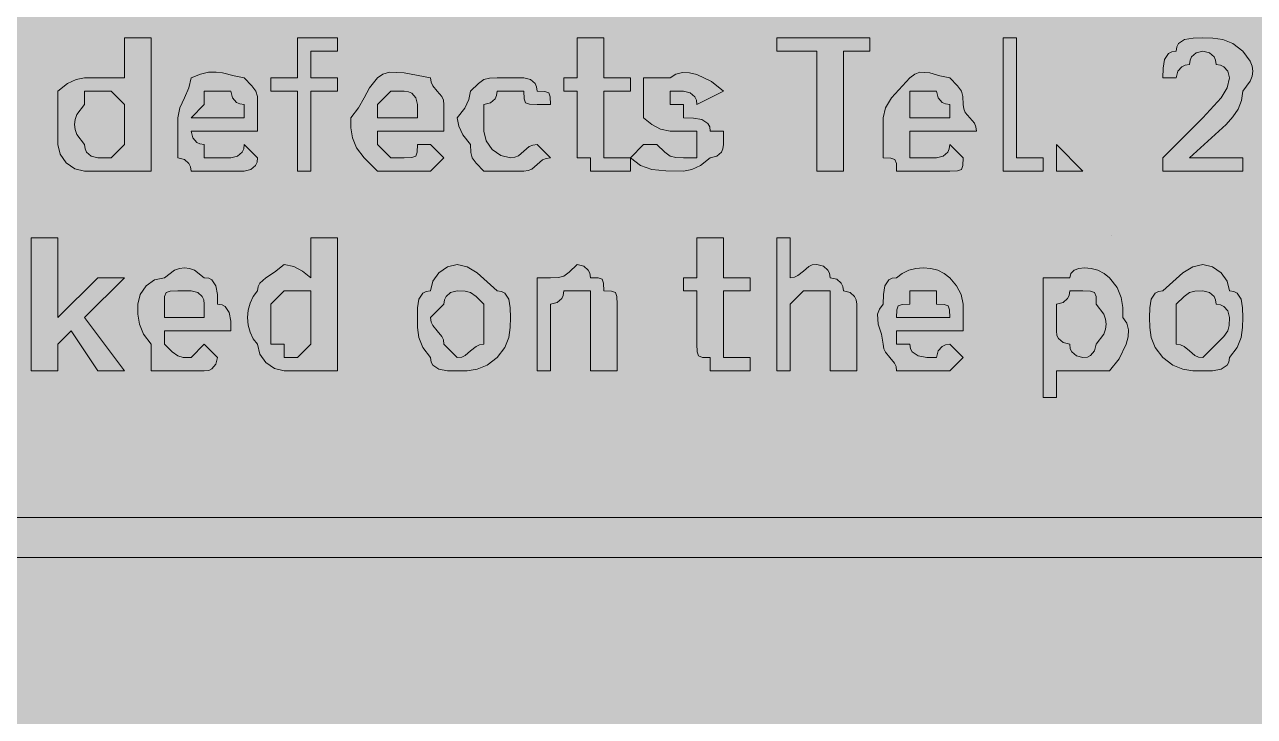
# Model space of a CAD drawing. Header units: metres. Extents: x 10 to 558, y 12 to 259.
# Drawn here: x 253.9 to 364.8, y 135.4 to 197.8 of the extents above; entities that cross this region are included whole.
import ezdxf

# ---------------------------------------------------------------- set-up
doc = ezdxf.new("R2010")
doc.units = ezdxf.units.M
for name, color, linetype, true_color in [('FILL_BLUE_0000FF', 7, 'Continuous', 0x0000ff), ('FILL_WHITE_FFFFFF', 7, 'Continuous', 0xffffff), ('STROKE_WHITE_FFFFFF', 7, 'Continuous', 0xffffff)]:
    doc.layers.add(name, color=color, linetype=linetype, true_color=true_color)

msp = doc.modelspace()

# ---------------------------------------------------------------- hatches: boundary and pattern name
at = {"layer": 'FILL_BLUE_0000FF', "true_color": 0x0000ff}
h = msp.add_hatch(color=7, dxfattribs=at)
h.dxf.hatch_style = 1
h.paths.add_polyline_path([(552.54, 258.94), (553.8, 258.81), (554.83, 258.45), (555.75, 257.76), (557.14, 256.15), (557.56, 255.44), (557.85, 254.76), (558.11, 253.37), (558.15, 251.76), (558.15, 18.96), (558.15, 15.36), (557.75, 15.31), (557.44, 15.15), (556.95, 14.61), (556.46, 13.84), (555.75, 12.96), (554.83, 12.27), (553.8, 11.91), (552.54, 11.78), (550.95, 11.76), (16.95, 11.76), (13.35, 11.76), (12.6, 12.36), (11.83, 12.77), (10.95, 12.96), (10.26, 14.57), (9.9, 15.96), (9.77, 17.35), (9.75, 18.96), (9.75, 251.76), (9.75, 255.36), (10.35, 256.11), (10.76, 256.88), (10.95, 257.76), (11.83, 257.95), (12.6, 258.36), (13.35, 258.96), (16.95, 258.96), (550.95, 258.96), (552.54, 258.94)])
at = {"layer": 'FILL_WHITE_FFFFFF', "true_color": 0xffffff}
h = msp.add_hatch(color=7, dxfattribs=at)
h.dxf.hatch_style = 1
h.paths.add_polyline_path([(260.55, 184.56), (259.35, 184.56), (258.47, 184.77), (257.7, 185.31), (257.16, 186.08), (256.95, 186.96), (256.95, 190.56), (256.95, 191.76), (257.83, 192.45), (258.6, 192.81), (259.35, 192.96), (262.95, 192.96), (262.95, 196.56), (265.35, 196.56), (265.35, 184.56), (262.95, 184.56), (261.75, 184.56), (260.55, 184.56)])
h.paths.add_polyline_path([(262.95, 188.16), (262.95, 189.36), (262.95, 190.56), (261.75, 191.76), (259.35, 191.76), (259.35, 190.56), (258.67, 189.66), (258.51, 189.21), (258.45, 188.76), (258.51, 188.31), (258.67, 187.86), (259.35, 186.96), (259.4, 186.56), (259.54, 186.27), (259.95, 185.91), (260.55, 185.76), (261.75, 185.76), (262.95, 186.96), (262.95, 188.16)], flags=16)
h = msp.add_hatch(color=7, dxfattribs=at)
h.dxf.hatch_style = 1
h.paths.add_polyline_path([(279.75, 184.56), (278.55, 184.56), (278.55, 191.76), (276.15, 191.76), (276.15, 192.96), (278.55, 192.96), (278.55, 195.36), (278.55, 196.56), (279.75, 196.56), (280.95, 196.56), (282.15, 196.56), (282.15, 195.36), (280.95, 195.36), (279.75, 195.36), (279.75, 194.16), (279.75, 192.96), (282.15, 192.96), (282.15, 191.76), (279.75, 191.76), (279.75, 184.56)])
h = msp.add_hatch(color=7, dxfattribs=at)
h.dxf.hatch_style = 1
h.paths.add_polyline_path([(306.15, 185.76), (307.35, 185.76), (308.55, 185.76), (308.55, 184.56), (304.95, 184.56), (304.95, 185.76), (303.75, 185.76), (303.75, 191.76), (302.55, 191.76), (302.55, 192.96), (303.75, 192.96), (303.75, 196.56), (306.15, 196.56), (306.15, 192.96), (308.55, 192.96), (308.55, 191.76), (306.15, 191.76), (306.15, 186.96), (306.15, 185.76)])
h = msp.add_hatch(color=7, dxfattribs=at)
h.dxf.hatch_style = 1
h.paths.add_polyline_path([(330.15, 195.36), (327.75, 195.36), (327.75, 184.56), (325.35, 184.56), (325.35, 195.36), (321.75, 195.36), (321.75, 196.56), (330.15, 196.56), (330.15, 195.36)])
h = msp.add_hatch(color=7, dxfattribs=at)
h.dxf.hatch_style = 1
h.paths.add_polyline_path([(342.15, 196.56), (343.35, 196.56), (343.35, 186.96), (343.35, 185.76), (344.55, 185.76), (345.75, 185.76), (345.75, 184.56), (344.55, 184.56), (343.35, 184.56), (342.15, 184.56), (342.15, 185.76), (342.15, 196.56)])
h = msp.add_hatch(color=7, dxfattribs=at)
h.dxf.hatch_style = 1
h.paths.add_polyline_path([(356.55, 192.96), (356.57, 193.84), (356.7, 194.61), (357.06, 195.15), (357.35, 195.31), (357.75, 195.36), (357.8, 195.76), (357.96, 196.05), (358.5, 196.41), (359.27, 196.54), (360.15, 196.56), (361.05, 196.54), (361.95, 196.41), (362.85, 196.05), (363.75, 195.36), (364.42, 194.46), (364.59, 194.01), (364.65, 193.56), (364.59, 193.11), (364.42, 192.66), (363.75, 191.76), (363.64, 190.91), (363.34, 190.15), (362.86, 189.44), (362.25, 188.76), (358.95, 185.76), (363.75, 185.76), (363.75, 184.56), (356.55, 184.56), (356.55, 185.76), (360.15, 189.36), (361.8, 191.16), (362.34, 192.06), (362.55, 192.96), (362.4, 193.56), (362.04, 193.97), (361.75, 194.11), (361.35, 194.16), (361.3, 194.56), (361.16, 194.85), (360.75, 195.21), (360.15, 195.36), (359.55, 195.21), (359.14, 194.85), (359, 194.56), (358.95, 194.16), (358.55, 194.11), (358.26, 193.97), (357.9, 193.56), (357.75, 192.96), (356.55, 192.96)])
h = msp.add_hatch(color=7, dxfattribs=at)
h.dxf.hatch_style = 1
h.paths.add_polyline_path([(268.9, 184.96), (268.76, 185.25), (268.35, 185.61), (267.75, 185.76), (267.75, 189.36), (267.94, 190.26), (268.35, 191.16), (268.76, 192.06), (268.95, 192.96), (269.8, 193.3), (270.54, 193.47), (271.21, 193.49), (271.8, 193.41), (272.83, 193.13), (273.75, 192.96), (274.44, 192.25), (274.8, 191.76), (274.93, 191.27), (274.95, 190.56), (274.95, 188.16), (268.95, 188.16), (269.1, 187.56), (269.46, 187.15), (269.75, 187.01), (270.15, 186.96), (270.15, 185.76), (272.55, 185.76), (273.15, 185.91), (273.56, 186.27), (273.7, 186.56), (273.75, 186.96), (274.95, 185.76), (274.9, 185.36), (274.76, 185.07), (274.35, 184.71), (273.75, 184.56), (271.35, 184.56), (268.95, 184.56), (268.9, 184.96)])
h.paths.add_polyline_path([(273.75, 190.56), (273.35, 190.61), (273.06, 190.75), (272.7, 191.16), (272.55, 191.76), (270.15, 191.76), (270.15, 190.56), (268.95, 189.36), (273.75, 189.36), (273.75, 190.56)], flags=16)
h = msp.add_hatch(color=7, dxfattribs=at)
h.dxf.hatch_style = 1
h.paths.add_polyline_path([(284.55, 185.76), (283.86, 186.66), (283.5, 187.56), (283.37, 188.46), (283.35, 189.36), (284.06, 190.26), (284.55, 191.16), (285.04, 192.06), (285.75, 192.96), (286.25, 193.3), (286.84, 193.47), (288.15, 193.41), (290.55, 192.96), (290.6, 192.56), (290.74, 192.25), (291.15, 191.76), (291.56, 191.27), (291.7, 190.96), (291.75, 190.56), (291.75, 188.16), (285.75, 188.16), (285.75, 186.96), (286.95, 185.76), (288.15, 185.76), (288.84, 185.78), (289.2, 185.91), (289.33, 186.27), (289.35, 186.96), (290.55, 186.96), (291.75, 185.76), (290.55, 184.56), (286.95, 184.56), (285.75, 184.56), (284.55, 185.76)])
h.paths.add_polyline_path([(289.35, 190.56), (289.2, 191.16), (288.84, 191.57), (288.55, 191.71), (288.15, 191.76), (286.95, 191.76), (285.75, 190.56), (285.75, 189.36), (289.35, 189.36), (289.35, 190.56)], flags=16)
h = msp.add_hatch(color=7, dxfattribs=at)
h.dxf.hatch_style = 1
h.paths.add_polyline_path([(298.15, 185.81), (298.46, 185.95), (298.95, 186.36), (299.44, 186.77), (299.75, 186.91), (300.15, 186.96), (301.35, 185.76), (300.95, 185.71), (300.64, 185.57), (300.15, 185.16), (299.66, 184.75), (299.35, 184.61), (298.95, 184.56), (297.75, 184.56), (295.35, 184.56), (294.66, 185.27), (294.3, 185.76), (294.17, 186.25), (294.15, 186.96), (293.46, 187.84), (293.1, 188.61), (292.95, 189.36), (293.64, 190.24), (294, 191.01), (294.15, 191.76), (294.86, 192.45), (295.35, 192.81), (295.84, 192.94), (296.55, 192.96), (298.95, 192.96), (299.55, 192.81), (299.96, 192.45), (300.1, 192.16), (300.15, 191.76), (300.84, 191.74), (301.2, 191.61), (301.33, 191.25), (301.35, 190.56), (300.15, 190.56), (299.46, 190.58), (299.1, 190.71), (298.97, 191.07), (298.95, 191.76), (296.55, 191.76), (296.5, 191.36), (296.36, 191.07), (295.95, 190.71), (295.35, 190.56), (295.35, 188.16), (295.56, 187.28), (296.1, 186.51), (296.87, 185.97), (297.75, 185.76), (298.15, 185.81)])
h = msp.add_hatch(color=7, dxfattribs=at)
h.dxf.hatch_style = 1
h.paths.add_polyline_path([(313.35, 190.56), (313.35, 189.36), (314.23, 189.34), (315, 189.21), (315.54, 188.85), (315.7, 188.56), (315.75, 188.16), (316.95, 188.16), (316.95, 186.96), (316.9, 186.56), (316.76, 186.27), (316.35, 185.91), (315.75, 185.76), (314.87, 185.07), (314.1, 184.71), (313.35, 184.56), (311.76, 184.58), (310.5, 184.71), (309.47, 185.07), (308.55, 185.76), (309.75, 186.96), (310.95, 186.96), (311.66, 186.27), (312.15, 185.91), (312.64, 185.78), (313.35, 185.76), (314.55, 185.76), (314.55, 186.96), (314.55, 188.16), (313.35, 188.16), (312.15, 188.16), (311.27, 188.35), (310.5, 188.76), (309.75, 189.36), (309.75, 190.56), (309.75, 192.96), (312.15, 192.96), (312.65, 193.3), (313.24, 193.45), (313.88, 193.42), (314.55, 193.26), (315.86, 192.62), (316.95, 191.76), (314.55, 190.56), (314.5, 190.96), (314.36, 191.25), (313.95, 191.61), (313.35, 191.76), (312.15, 191.76), (312.15, 190.56), (313.35, 190.56)])
h = msp.add_hatch(color=7, dxfattribs=at)
h.dxf.hatch_style = 1
h.paths.add_polyline_path([(332.53, 185.25), (332.4, 185.61), (332.04, 185.74), (331.35, 185.76), (331.35, 189.36), (331.56, 190.26), (332.1, 191.16), (333.75, 192.96), (334.2, 193.3), (334.65, 193.47), (335.55, 193.41), (336.45, 193.13), (337.35, 192.96), (338.04, 192.25), (338.4, 191.76), (338.53, 191.27), (338.55, 190.56), (338.6, 190.16), (338.74, 189.85), (339.15, 189.36), (339.56, 188.87), (339.7, 188.56), (339.75, 188.16), (333.75, 188.16), (333.75, 186.96), (333.75, 185.76), (336.15, 185.76), (336.75, 185.91), (337.16, 186.27), (337.3, 186.56), (337.35, 186.96), (338.55, 185.76), (338.53, 185.07), (338.4, 184.71), (338.04, 184.58), (337.35, 184.56), (334.95, 184.56), (332.55, 184.56), (332.53, 185.25)])
h.paths.add_polyline_path([(337.35, 190.56), (336.95, 190.61), (336.66, 190.75), (336.3, 191.16), (336.15, 191.76), (333.75, 191.76), (333.75, 190.56), (333.75, 189.36), (337.35, 189.36), (337.35, 190.56)], flags=16)
h = msp.add_hatch(color=7, dxfattribs=at)
h.dxf.hatch_style = 1
h.paths.add_polyline_path([(346.95, 186.96), (349.35, 184.56), (346.95, 184.56), (346.95, 186.96)])
h = msp.add_hatch(color=7, dxfattribs=at)
h.dxf.hatch_style = 1
h.paths.add_polyline_path([(260.55, 174.96), (262.95, 174.96), (259.35, 171.36), (262.95, 166.56), (260.55, 166.56), (258.15, 170.16), (256.95, 168.96), (256.95, 166.56), (254.55, 166.56), (254.55, 178.56), (256.95, 178.56), (256.95, 171.36), (260.55, 174.96)])
h = msp.add_hatch(color=7, dxfattribs=at)
h.dxf.hatch_style = 1
h.paths.add_polyline_path([(276.47, 166.77), (275.7, 167.31), (275.16, 168.08), (274.95, 168.96), (274.56, 169.46), (274.27, 170.05), (274.11, 170.69), (274.05, 171.36), (274.11, 172.03), (274.27, 172.67), (274.56, 173.26), (274.95, 173.76), (275, 174.16), (275.16, 174.47), (275.7, 174.96), (276.47, 175.45), (277.35, 176.16), (278.23, 175.97), (279, 175.56), (279.75, 174.96), (279.75, 178.56), (282.15, 178.56), (282.15, 166.56), (279.75, 166.56), (278.55, 166.56), (277.35, 166.56), (276.47, 166.77)])
h.paths.add_polyline_path([(279.75, 170.16), (279.75, 172.56), (279.75, 173.76), (278.55, 173.76), (277.35, 173.76), (276.15, 172.56), (276.15, 168.96), (277.35, 168.96), (277.35, 167.76), (278.55, 167.76), (279.75, 168.96), (279.75, 170.16)], flags=16)
h = msp.add_hatch(color=7, dxfattribs=at)
h.dxf.hatch_style = 1
h.paths.add_polyline_path([(316.95, 167.76), (318.15, 167.76), (319.35, 167.76), (319.35, 166.56), (315.75, 166.56), (315.75, 167.76), (315.06, 167.78), (314.7, 167.91), (314.57, 168.27), (314.55, 168.96), (314.55, 173.76), (313.35, 173.76), (313.35, 174.96), (314.55, 174.96), (314.55, 178.56), (316.95, 178.56), (316.95, 174.96), (319.35, 174.96), (319.35, 173.76), (316.95, 173.76), (316.95, 168.96), (316.95, 167.76)])
h = msp.add_hatch(color=7, dxfattribs=at)
h.dxf.hatch_style = 1
h.paths.add_polyline_path([(326.55, 173.76), (325.35, 173.76), (324.15, 173.76), (322.95, 172.56), (322.95, 166.56), (321.75, 166.56), (321.75, 178.56), (322.95, 178.56), (322.95, 174.96), (323.35, 175.01), (323.66, 175.15), (324.15, 175.56), (324.64, 175.97), (324.95, 176.11), (325.35, 176.16), (325.95, 176.01), (326.36, 175.65), (326.5, 175.36), (326.55, 174.96), (327.15, 174.81), (327.56, 174.45), (327.7, 174.16), (327.75, 173.76), (328.35, 173.61), (328.76, 173.25), (328.9, 172.96), (328.95, 172.56), (328.95, 166.56), (326.55, 166.56), (326.55, 172.56), (326.55, 173.76)])
h = msp.add_hatch(color=7, dxfattribs=at)
h.dxf.hatch_style = 1
h.paths.add_polyline_path([(265.35, 168.96), (264.66, 169.86), (264.3, 170.76), (264.17, 171.66), (264.15, 172.56), (264.36, 173.44), (264.9, 174.21), (265.67, 174.75), (266.55, 174.96), (267.45, 175.63), (267.9, 175.8), (268.35, 175.86), (268.8, 175.8), (269.25, 175.63), (270.15, 174.96), (270.55, 174.91), (270.84, 174.75), (271.2, 174.21), (271.33, 173.44), (271.35, 172.56), (271.75, 172.51), (272.04, 172.35), (272.4, 171.81), (272.53, 171.04), (272.55, 170.16), (266.55, 170.16), (266.55, 168.96), (267.26, 168.27), (267.75, 167.91), (268.24, 167.78), (268.95, 167.76), (270.15, 168.96), (271.35, 167.76), (271.2, 167.16), (270.84, 166.75), (270.55, 166.61), (270.15, 166.56), (267.75, 166.56), (265.35, 166.56), (265.35, 168.96)])
h.paths.add_polyline_path([(270.15, 172.56), (270.1, 172.96), (269.96, 173.25), (269.55, 173.61), (268.95, 173.76), (267.75, 173.76), (267.06, 173.74), (266.7, 173.61), (266.57, 173.25), (266.55, 172.56), (266.55, 171.36), (270.15, 171.36), (270.15, 172.56)], flags=16)
h = msp.add_hatch(color=7, dxfattribs=at)
h.dxf.hatch_style = 1
h.paths.add_polyline_path([(289.5, 173.01), (289.86, 173.55), (290.15, 173.71), (290.55, 173.76), (290.76, 174.64), (291.3, 175.41), (292.07, 175.95), (292.95, 176.16), (293.85, 175.95), (294.75, 175.41), (296.55, 173.76), (296.95, 173.71), (297.24, 173.55), (297.6, 173.01), (297.73, 172.24), (297.75, 171.36), (297.73, 170.46), (297.6, 169.56), (297.24, 168.66), (296.55, 167.76), (295.65, 167.07), (294.75, 166.71), (293.85, 166.58), (292.95, 166.56), (292.07, 166.58), (291.3, 166.71), (290.76, 167.07), (290.6, 167.36), (290.55, 167.76), (289.86, 168.66), (289.5, 169.56), (289.37, 170.46), (289.35, 171.36), (289.37, 172.24), (289.5, 173.01)])
h.paths.add_polyline_path([(291.94, 173.25), (291.8, 172.96), (291.75, 172.56), (290.55, 171.36), (290.6, 170.96), (290.74, 170.65), (291.15, 170.16), (291.56, 169.67), (291.7, 169.36), (291.75, 168.96), (292.95, 167.76), (293.35, 167.81), (293.66, 167.95), (294.15, 168.36), (294.64, 168.77), (294.95, 168.91), (295.35, 168.96), (295.35, 171.36), (295.35, 172.56), (294.64, 173.25), (294.15, 173.61), (293.66, 173.74), (292.95, 173.76), (292.35, 173.61), (291.94, 173.25)], flags=16)
h = msp.add_hatch(color=7, dxfattribs=at)
h.dxf.hatch_style = 1
h.paths.add_polyline_path([(302.55, 173.76), (302.5, 173.36), (302.36, 173.07), (301.95, 172.71), (301.35, 172.56), (301.35, 166.56), (300.15, 166.56), (300.15, 174.96), (301.35, 174.96), (302.06, 174.98), (302.55, 175.11), (303.04, 175.47), (303.75, 176.16), (304.35, 176.01), (304.76, 175.65), (304.9, 175.36), (304.95, 174.96), (305.64, 174.94), (306, 174.81), (306.13, 174.45), (306.15, 173.76), (306.84, 173.74), (307.2, 173.61), (307.33, 173.25), (307.35, 172.56), (307.35, 166.56), (304.95, 166.56), (304.95, 172.56), (304.95, 173.76), (303.75, 173.76), (302.55, 173.76)])
h = msp.add_hatch(color=7, dxfattribs=at)
h.dxf.hatch_style = 1
h.paths.add_polyline_path([(332.5, 166.96), (332.36, 167.27), (331.95, 167.76), (331.54, 168.25), (331.4, 168.56), (331.35, 168.96), (331.18, 169.86), (330.9, 170.76), (330.84, 171.66), (331.01, 172.11), (331.35, 172.56), (331.37, 173.44), (331.5, 174.21), (331.86, 174.75), (332.15, 174.91), (332.55, 174.96), (333.05, 175.35), (333.64, 175.63), (334.28, 175.8), (334.95, 175.86), (335.62, 175.8), (336.26, 175.63), (336.85, 175.35), (337.35, 174.96), (337.95, 174.21), (338.36, 173.44), (338.55, 172.56), (338.55, 170.16), (332.55, 170.16), (332.55, 168.96), (333.75, 168.96), (333.8, 168.56), (333.96, 168.27), (334.5, 167.91), (335.27, 167.78), (336.15, 167.76), (336.3, 168.36), (336.66, 168.77), (336.95, 168.91), (337.35, 168.96), (338.55, 167.76), (337.35, 166.56), (333.75, 166.56), (332.55, 166.56), (332.5, 166.96)])
h.paths.add_polyline_path([(337.33, 172.05), (337.2, 172.41), (336.84, 172.54), (336.15, 172.56), (336.15, 173.76), (333.75, 173.76), (333.75, 172.56), (333.06, 172.54), (332.7, 172.41), (332.57, 172.05), (332.55, 171.36), (337.35, 171.36), (337.33, 172.05)], flags=16)
h = msp.add_hatch(color=7, dxfattribs=at)
h.dxf.hatch_style = 1
h.paths.add_polyline_path([(348.54, 175.63), (348.97, 175.8), (349.5, 175.86), (350.08, 175.8), (350.68, 175.63), (351.25, 175.35), (351.75, 174.96), (352.44, 174.06), (352.8, 173.16), (352.93, 172.26), (352.95, 171.36), (353.29, 170.86), (353.44, 170.27), (353.41, 169.63), (353.25, 168.96), (352.61, 167.65), (351.75, 166.56), (349.35, 166.56), (348.15, 166.56), (346.95, 166.56), (346.95, 164.16), (345.75, 164.16), (345.75, 174.96), (346.95, 174.96), (348.15, 174.96), (348.26, 175.35), (348.54, 175.63)])
h.paths.add_polyline_path([(347.96, 173.07), (347.55, 172.71), (346.95, 172.56), (346.95, 171.36), (346.95, 170.16), (347, 169.76), (347.14, 169.47), (347.55, 169.11), (348.15, 168.96), (348.2, 168.56), (348.34, 168.27), (348.75, 167.91), (349.35, 167.76), (349.75, 167.81), (350.04, 167.95), (350.4, 168.36), (350.55, 168.96), (351.22, 169.86), (351.39, 170.31), (351.45, 170.76), (351.39, 171.21), (351.22, 171.66), (350.55, 172.56), (350.53, 173.25), (350.4, 173.61), (350.04, 173.74), (349.35, 173.76), (348.15, 173.76), (348.1, 173.36), (347.96, 173.07)], flags=16)
h = msp.add_hatch(color=7, dxfattribs=at)
h.dxf.hatch_style = 1
h.paths.add_polyline_path([(355.5, 173.01), (355.86, 173.55), (356.15, 173.71), (356.55, 173.76), (358.35, 175.41), (359.25, 175.95), (360.15, 176.16), (361.03, 175.95), (361.8, 175.41), (362.34, 174.64), (362.55, 173.76), (362.95, 173.71), (363.24, 173.55), (363.6, 173.01), (363.73, 172.24), (363.75, 171.36), (363.73, 170.46), (363.6, 169.56), (363.24, 168.66), (362.55, 167.76), (362.5, 167.36), (362.34, 167.07), (361.8, 166.71), (361.03, 166.58), (360.15, 166.56), (359.25, 166.58), (358.35, 166.71), (357.45, 167.07), (356.55, 167.76), (355.86, 168.66), (355.5, 169.56), (355.37, 170.46), (355.35, 171.36), (355.37, 172.24), (355.5, 173.01)])
h.paths.add_polyline_path([(358.95, 173.61), (358.46, 173.25), (357.75, 172.56), (357.75, 171.36), (357.75, 168.96), (358.15, 168.91), (358.46, 168.77), (358.95, 168.36), (359.44, 167.95), (359.75, 167.81), (360.15, 167.76), (361.35, 168.96), (362.04, 169.67), (362.4, 170.16), (362.53, 170.65), (362.55, 171.36), (362.4, 171.96), (362.04, 172.37), (361.75, 172.51), (361.35, 172.56), (361.3, 172.96), (361.16, 173.25), (360.75, 173.61), (360.15, 173.76), (359.44, 173.74), (358.95, 173.61)], flags=16)
h = msp.add_hatch(color=7, dxfattribs=at)
h.dxf.hatch_style = 1
h.paths.add_polyline_path([(490.95, 158.16), (498.15, 158.16), (505.35, 152.16), (498.15, 144.96), (490.95, 144.96), (495.75, 149.76), (62.55, 149.76), (62.55, 153.36), (495.75, 153.36), (490.95, 158.16)])

# ---------------------------------------------------------------- linework, layer by layer
at = {"layer": 'FILL_WHITE_FFFFFF', "lineweight": 0, "true_color": 0xffffff}
for points in [[(260.55, 184.56), (259.35, 184.56), (258.47, 184.77), (257.7, 185.31), (257.16, 186.08), (256.95, 186.96), (256.95, 190.56), (256.95, 191.76), (257.83, 192.45), (258.6, 192.81), (259.35, 192.96), (262.95, 192.96), (262.95, 196.56), (265.35, 196.56), (265.35, 184.56), (262.95, 184.56), (261.75, 184.56)], [(279.75, 184.56), (278.55, 184.56), (278.55, 191.76), (276.15, 191.76), (276.15, 192.96), (278.55, 192.96), (278.55, 195.36), (278.55, 196.56), (279.75, 196.56), (280.95, 196.56), (282.15, 196.56), (282.15, 195.36), (280.95, 195.36), (279.75, 195.36), (279.75, 194.16), (279.75, 192.96), (282.15, 192.96), (282.15, 191.76), (279.75, 191.76)], [(306.15, 185.76), (307.35, 185.76), (308.55, 185.76), (308.55, 184.56), (304.95, 184.56), (304.95, 185.76), (303.75, 185.76), (303.75, 191.76), (302.55, 191.76), (302.55, 192.96), (303.75, 192.96), (303.75, 196.56), (306.15, 196.56), (306.15, 192.96), (308.55, 192.96), (308.55, 191.76), (306.15, 191.76), (306.15, 186.96)], [(330.15, 195.36), (327.75, 195.36), (327.75, 184.56), (325.35, 184.56), (325.35, 195.36), (321.75, 195.36), (321.75, 196.56), (330.15, 196.56)], [(342.15, 196.56), (343.35, 196.56), (343.35, 186.96), (343.35, 185.76), (344.55, 185.76), (345.75, 185.76), (345.75, 184.56), (344.55, 184.56), (343.35, 184.56), (342.15, 184.56), (342.15, 185.76)], [(356.55, 192.96), (356.57, 193.84), (356.7, 194.61), (357.06, 195.15), (357.35, 195.31), (357.75, 195.36), (357.8, 195.76), (357.96, 196.05), (358.5, 196.41), (359.27, 196.54), (360.15, 196.56), (361.05, 196.54), (361.95, 196.41), (362.85, 196.05), (363.75, 195.36), (364.42, 194.46), (364.59, 194.01), (364.65, 193.56), (364.59, 193.11), (364.42, 192.66), (363.75, 191.76), (363.64, 190.91), (363.34, 190.15), (362.86, 189.44), (362.25, 188.76), (358.95, 185.76), (363.75, 185.76), (363.75, 184.56), (356.55, 184.56), (356.55, 185.76), (360.15, 189.36), (361.8, 191.16), (362.34, 192.06), (362.55, 192.96), (362.4, 193.56), (362.04, 193.97), (361.75, 194.11), (361.35, 194.16), (361.3, 194.56), (361.16, 194.85), (360.75, 195.21), (360.15, 195.36), (359.55, 195.21), (359.14, 194.85), (359, 194.56), (358.95, 194.16), (358.55, 194.11), (358.26, 193.97), (357.9, 193.56), (357.75, 192.96)], [(268.9, 184.96), (268.76, 185.25), (268.35, 185.61), (267.75, 185.76), (267.75, 189.36), (267.94, 190.26), (268.35, 191.16), (268.76, 192.06), (268.95, 192.96), (269.8, 193.3), (270.54, 193.47), (271.21, 193.49), (271.8, 193.41), (272.83, 193.13), (273.75, 192.96), (274.44, 192.25), (274.8, 191.76), (274.93, 191.27), (274.95, 190.56), (274.95, 188.16), (268.95, 188.16), (269.1, 187.56), (269.46, 187.15), (269.75, 187.01), (270.15, 186.96), (270.15, 185.76), (272.55, 185.76), (273.15, 185.91), (273.56, 186.27), (273.7, 186.56), (273.75, 186.96), (274.95, 185.76), (274.9, 185.36), (274.76, 185.07), (274.35, 184.71), (273.75, 184.56), (271.35, 184.56), (268.95, 184.56)], [(284.55, 185.76), (283.86, 186.66), (283.5, 187.56), (283.37, 188.46), (283.35, 189.36), (284.06, 190.26), (284.55, 191.16), (285.04, 192.06), (285.75, 192.96), (286.25, 193.3), (286.84, 193.47), (288.15, 193.41), (290.55, 192.96), (290.6, 192.56), (290.74, 192.25), (291.15, 191.76), (291.56, 191.27), (291.7, 190.96), (291.75, 190.56), (291.75, 188.16), (285.75, 188.16), (285.75, 186.96), (286.95, 185.76), (288.15, 185.76), (288.84, 185.78), (289.2, 185.91), (289.33, 186.27), (289.35, 186.96), (290.55, 186.96), (291.75, 185.76), (290.55, 184.56), (286.95, 184.56), (285.75, 184.56)], [(298.15, 185.81), (298.46, 185.95), (298.95, 186.36), (299.44, 186.77), (299.75, 186.91), (300.15, 186.96), (301.35, 185.76), (300.95, 185.71), (300.64, 185.57), (300.15, 185.16), (299.66, 184.75), (299.35, 184.61), (298.95, 184.56), (297.75, 184.56), (295.35, 184.56), (294.66, 185.27), (294.3, 185.76), (294.17, 186.25), (294.15, 186.96), (293.46, 187.84), (293.1, 188.61), (292.95, 189.36), (293.64, 190.24), (294, 191.01), (294.15, 191.76), (294.86, 192.45), (295.35, 192.81), (295.84, 192.94), (296.55, 192.96), (298.95, 192.96), (299.55, 192.81), (299.96, 192.45), (300.1, 192.16), (300.15, 191.76), (300.84, 191.74), (301.2, 191.61), (301.33, 191.25), (301.35, 190.56), (300.15, 190.56), (299.46, 190.58), (299.1, 190.71), (298.97, 191.07), (298.95, 191.76), (296.55, 191.76), (296.5, 191.36), (296.36, 191.07), (295.95, 190.71), (295.35, 190.56), (295.35, 188.16), (295.56, 187.28), (296.1, 186.51), (296.87, 185.97), (297.75, 185.76)], [(313.35, 190.56), (313.35, 189.36), (314.23, 189.34), (315, 189.21), (315.54, 188.85), (315.7, 188.56), (315.75, 188.16), (316.95, 188.16), (316.95, 186.96), (316.9, 186.56), (316.76, 186.27), (316.35, 185.91), (315.75, 185.76), (314.87, 185.07), (314.1, 184.71), (313.35, 184.56), (311.76, 184.58), (310.5, 184.71), (309.47, 185.07), (308.55, 185.76), (309.75, 186.96), (310.95, 186.96), (311.66, 186.27), (312.15, 185.91), (312.64, 185.78), (313.35, 185.76), (314.55, 185.76), (314.55, 186.96), (314.55, 188.16), (313.35, 188.16), (312.15, 188.16), (311.27, 188.35), (310.5, 188.76), (309.75, 189.36), (309.75, 190.56), (309.75, 192.96), (312.15, 192.96), (312.65, 193.3), (313.24, 193.45), (313.88, 193.42), (314.55, 193.26), (315.86, 192.62), (316.95, 191.76), (314.55, 190.56), (314.5, 190.96), (314.36, 191.25), (313.95, 191.61), (313.35, 191.76), (312.15, 191.76), (312.15, 190.56)], [(332.53, 185.25), (332.4, 185.61), (332.04, 185.74), (331.35, 185.76), (331.35, 189.36), (331.56, 190.26), (332.1, 191.16), (333.75, 192.96), (334.2, 193.3), (334.65, 193.47), (335.55, 193.41), (336.45, 193.13), (337.35, 192.96), (338.04, 192.25), (338.4, 191.76), (338.53, 191.27), (338.55, 190.56), (338.6, 190.16), (338.74, 189.85), (339.15, 189.36), (339.56, 188.87), (339.7, 188.56), (339.75, 188.16), (333.75, 188.16), (333.75, 186.96), (333.75, 185.76), (336.15, 185.76), (336.75, 185.91), (337.16, 186.27), (337.3, 186.56), (337.35, 186.96), (338.55, 185.76), (338.53, 185.07), (338.4, 184.71), (338.04, 184.58), (337.35, 184.56), (334.95, 184.56), (332.55, 184.56)], [(262.95, 188.16), (262.95, 189.36), (262.95, 190.56), (261.75, 191.76), (259.35, 191.76), (259.35, 190.56), (258.67, 189.66), (258.51, 189.21), (258.45, 188.76), (258.51, 188.31), (258.67, 187.86), (259.35, 186.96), (259.4, 186.56), (259.54, 186.27), (259.95, 185.91), (260.55, 185.76), (261.75, 185.76), (262.95, 186.96)], [(273.75, 190.56), (273.35, 190.61), (273.06, 190.75), (272.7, 191.16), (272.55, 191.76), (270.15, 191.76), (270.15, 190.56), (268.95, 189.36), (273.75, 189.36)], [(289.35, 190.56), (289.2, 191.16), (288.84, 191.57), (288.55, 191.71), (288.15, 191.76), (286.95, 191.76), (285.75, 190.56), (285.75, 189.36), (289.35, 189.36)], [(337.35, 190.56), (336.95, 190.61), (336.66, 190.75), (336.3, 191.16), (336.15, 191.76), (333.75, 191.76), (333.75, 190.56), (333.75, 189.36), (337.35, 189.36)], [(346.95, 186.96), (349.35, 184.56), (346.95, 184.56)], [(260.55, 174.96), (262.95, 174.96), (259.35, 171.36), (262.95, 166.56), (260.55, 166.56), (258.15, 170.16), (256.95, 168.96), (256.95, 166.56), (254.55, 166.56), (254.55, 178.56), (256.95, 178.56), (256.95, 171.36)], [(276.47, 166.77), (275.7, 167.31), (275.16, 168.08), (274.95, 168.96), (274.56, 169.46), (274.27, 170.05), (274.11, 170.69), (274.05, 171.36), (274.11, 172.03), (274.27, 172.67), (274.56, 173.26), (274.95, 173.76), (275, 174.16), (275.16, 174.47), (275.7, 174.96), (276.47, 175.45), (277.35, 176.16), (278.23, 175.97), (279, 175.56), (279.75, 174.96), (279.75, 178.56), (282.15, 178.56), (282.15, 166.56), (279.75, 166.56), (278.55, 166.56), (277.35, 166.56)], [(316.95, 167.76), (318.15, 167.76), (319.35, 167.76), (319.35, 166.56), (315.75, 166.56), (315.75, 167.76), (315.06, 167.78), (314.7, 167.91), (314.57, 168.27), (314.55, 168.96), (314.55, 173.76), (313.35, 173.76), (313.35, 174.96), (314.55, 174.96), (314.55, 178.56), (316.95, 178.56), (316.95, 174.96), (319.35, 174.96), (319.35, 173.76), (316.95, 173.76), (316.95, 168.96)], [(326.55, 173.76), (325.35, 173.76), (324.15, 173.76), (322.95, 172.56), (322.95, 166.56), (321.75, 166.56), (321.75, 178.56), (322.95, 178.56), (322.95, 174.96), (323.35, 175.01), (323.66, 175.15), (324.15, 175.56), (324.64, 175.97), (324.95, 176.11), (325.35, 176.16), (325.95, 176.01), (326.36, 175.65), (326.5, 175.36), (326.55, 174.96), (327.15, 174.81), (327.56, 174.45), (327.7, 174.16), (327.75, 173.76), (328.35, 173.61), (328.76, 173.25), (328.9, 172.96), (328.95, 172.56), (328.95, 166.56), (326.55, 166.56), (326.55, 172.56)], [(265.35, 168.96), (264.66, 169.86), (264.3, 170.76), (264.17, 171.66), (264.15, 172.56), (264.36, 173.44), (264.9, 174.21), (265.67, 174.75), (266.55, 174.96), (267.45, 175.63), (267.9, 175.8), (268.35, 175.86), (268.8, 175.8), (269.25, 175.63), (270.15, 174.96), (270.55, 174.91), (270.84, 174.75), (271.2, 174.21), (271.33, 173.44), (271.35, 172.56), (271.75, 172.51), (272.04, 172.35), (272.4, 171.81), (272.53, 171.04), (272.55, 170.16), (266.55, 170.16), (266.55, 168.96), (267.26, 168.27), (267.75, 167.91), (268.24, 167.78), (268.95, 167.76), (270.15, 168.96), (271.35, 167.76), (271.2, 167.16), (270.84, 166.75), (270.55, 166.61), (270.15, 166.56), (267.75, 166.56), (265.35, 166.56)], [(289.5, 173.01), (289.86, 173.55), (290.15, 173.71), (290.55, 173.76), (290.76, 174.64), (291.3, 175.41), (292.07, 175.95), (292.95, 176.16), (293.85, 175.95), (294.75, 175.41), (296.55, 173.76), (296.95, 173.71), (297.24, 173.55), (297.6, 173.01), (297.73, 172.24), (297.75, 171.36), (297.73, 170.46), (297.6, 169.56), (297.24, 168.66), (296.55, 167.76), (295.65, 167.07), (294.75, 166.71), (293.85, 166.58), (292.95, 166.56), (292.07, 166.58), (291.3, 166.71), (290.76, 167.07), (290.6, 167.36), (290.55, 167.76), (289.86, 168.66), (289.5, 169.56), (289.37, 170.46), (289.35, 171.36), (289.37, 172.24)], [(302.55, 173.76), (302.5, 173.36), (302.36, 173.07), (301.95, 172.71), (301.35, 172.56), (301.35, 166.56), (300.15, 166.56), (300.15, 174.96), (301.35, 174.96), (302.06, 174.98), (302.55, 175.11), (303.04, 175.47), (303.75, 176.16), (304.35, 176.01), (304.76, 175.65), (304.9, 175.36), (304.95, 174.96), (305.64, 174.94), (306, 174.81), (306.13, 174.45), (306.15, 173.76), (306.84, 173.74), (307.2, 173.61), (307.33, 173.25), (307.35, 172.56), (307.35, 166.56), (304.95, 166.56), (304.95, 172.56), (304.95, 173.76), (303.75, 173.76)], [(332.5, 166.96), (332.36, 167.27), (331.95, 167.76), (331.54, 168.25), (331.4, 168.56), (331.35, 168.96), (331.18, 169.86), (330.9, 170.76), (330.84, 171.66), (331.01, 172.11), (331.35, 172.56), (331.37, 173.44), (331.5, 174.21), (331.86, 174.75), (332.15, 174.91), (332.55, 174.96), (333.05, 175.35), (333.64, 175.63), (334.28, 175.8), (334.95, 175.86), (335.62, 175.8), (336.26, 175.63), (336.85, 175.35), (337.35, 174.96), (337.95, 174.21), (338.36, 173.44), (338.55, 172.56), (338.55, 170.16), (332.55, 170.16), (332.55, 168.96), (333.75, 168.96), (333.8, 168.56), (333.96, 168.27), (334.5, 167.91), (335.27, 167.78), (336.15, 167.76), (336.3, 168.36), (336.66, 168.77), (336.95, 168.91), (337.35, 168.96), (338.55, 167.76), (337.35, 166.56), (333.75, 166.56), (332.55, 166.56)], [(348.54, 175.63), (348.97, 175.8), (349.5, 175.86), (350.08, 175.8), (350.68, 175.63), (351.25, 175.35), (351.75, 174.96), (352.44, 174.06), (352.8, 173.16), (352.93, 172.26), (352.95, 171.36), (353.29, 170.86), (353.44, 170.27), (353.41, 169.63), (353.25, 168.96), (352.61, 167.65), (351.75, 166.56), (349.35, 166.56), (348.15, 166.56), (346.95, 166.56), (346.95, 164.16), (345.75, 164.16), (345.75, 174.96), (346.95, 174.96), (348.15, 174.96), (348.26, 175.35)], [(355.5, 173.01), (355.86, 173.55), (356.15, 173.71), (356.55, 173.76), (358.35, 175.41), (359.25, 175.95), (360.15, 176.16), (361.03, 175.95), (361.8, 175.41), (362.34, 174.64), (362.55, 173.76), (362.95, 173.71), (363.24, 173.55), (363.6, 173.01), (363.73, 172.24), (363.75, 171.36), (363.73, 170.46), (363.6, 169.56), (363.24, 168.66), (362.55, 167.76), (362.5, 167.36), (362.34, 167.07), (361.8, 166.71), (361.03, 166.58), (360.15, 166.56), (359.25, 166.58), (358.35, 166.71), (357.45, 167.07), (356.55, 167.76), (355.86, 168.66), (355.5, 169.56), (355.37, 170.46), (355.35, 171.36), (355.37, 172.24)], [(270.15, 172.56), (270.1, 172.96), (269.96, 173.25), (269.55, 173.61), (268.95, 173.76), (267.75, 173.76), (267.06, 173.74), (266.7, 173.61), (266.57, 173.25), (266.55, 172.56), (266.55, 171.36), (270.15, 171.36)], [(279.75, 170.16), (279.75, 172.56), (279.75, 173.76), (278.55, 173.76), (277.35, 173.76), (276.15, 172.56), (276.15, 168.96), (277.35, 168.96), (277.35, 167.76), (278.55, 167.76), (279.75, 168.96)], [(291.94, 173.25), (291.8, 172.96), (291.75, 172.56), (290.55, 171.36), (290.6, 170.96), (290.74, 170.65), (291.15, 170.16), (291.56, 169.67), (291.7, 169.36), (291.75, 168.96), (292.95, 167.76), (293.35, 167.81), (293.66, 167.95), (294.15, 168.36), (294.64, 168.77), (294.95, 168.91), (295.35, 168.96), (295.35, 171.36), (295.35, 172.56), (294.64, 173.25), (294.15, 173.61), (293.66, 173.74), (292.95, 173.76), (292.35, 173.61)], [(337.33, 172.05), (337.2, 172.41), (336.84, 172.54), (336.15, 172.56), (336.15, 173.76), (333.75, 173.76), (333.75, 172.56), (333.06, 172.54), (332.7, 172.41), (332.57, 172.05), (332.55, 171.36), (337.35, 171.36)], [(347.96, 173.07), (347.55, 172.71), (346.95, 172.56), (346.95, 171.36), (346.95, 170.16), (347, 169.76), (347.14, 169.47), (347.55, 169.11), (348.15, 168.96), (348.2, 168.56), (348.34, 168.27), (348.75, 167.91), (349.35, 167.76), (349.75, 167.81), (350.04, 167.95), (350.4, 168.36), (350.55, 168.96), (351.22, 169.86), (351.39, 170.31), (351.45, 170.76), (351.39, 171.21), (351.22, 171.66), (350.55, 172.56), (350.53, 173.25), (350.4, 173.61), (350.04, 173.74), (349.35, 173.76), (348.15, 173.76), (348.1, 173.36)], [(358.95, 173.61), (358.46, 173.25), (357.75, 172.56), (357.75, 171.36), (357.75, 168.96), (358.15, 168.91), (358.46, 168.77), (358.95, 168.36), (359.44, 167.95), (359.75, 167.81), (360.15, 167.76), (361.35, 168.96), (362.04, 169.67), (362.4, 170.16), (362.53, 170.65), (362.55, 171.36), (362.4, 171.96), (362.04, 172.37), (361.75, 172.51), (361.35, 172.56), (361.3, 172.96), (361.16, 173.25), (360.75, 173.61), (360.15, 173.76), (359.44, 173.74)], [(490.95, 158.16), (498.15, 158.16), (505.35, 152.16), (498.15, 144.96), (490.95, 144.96), (495.75, 149.76), (62.55, 149.76), (62.55, 153.36), (495.75, 153.36)]]:
    msp.add_lwpolyline(points, close=True, dxfattribs=at)
at = {"layer": 'STROKE_WHITE_FFFFFF', "lineweight": 0, "true_color": 0xffffff}
msp.add_lwpolyline([(351.95, 178.8), (351.95, 178.8)], dxfattribs=at)

doc.saveas('drawing.dxf')
